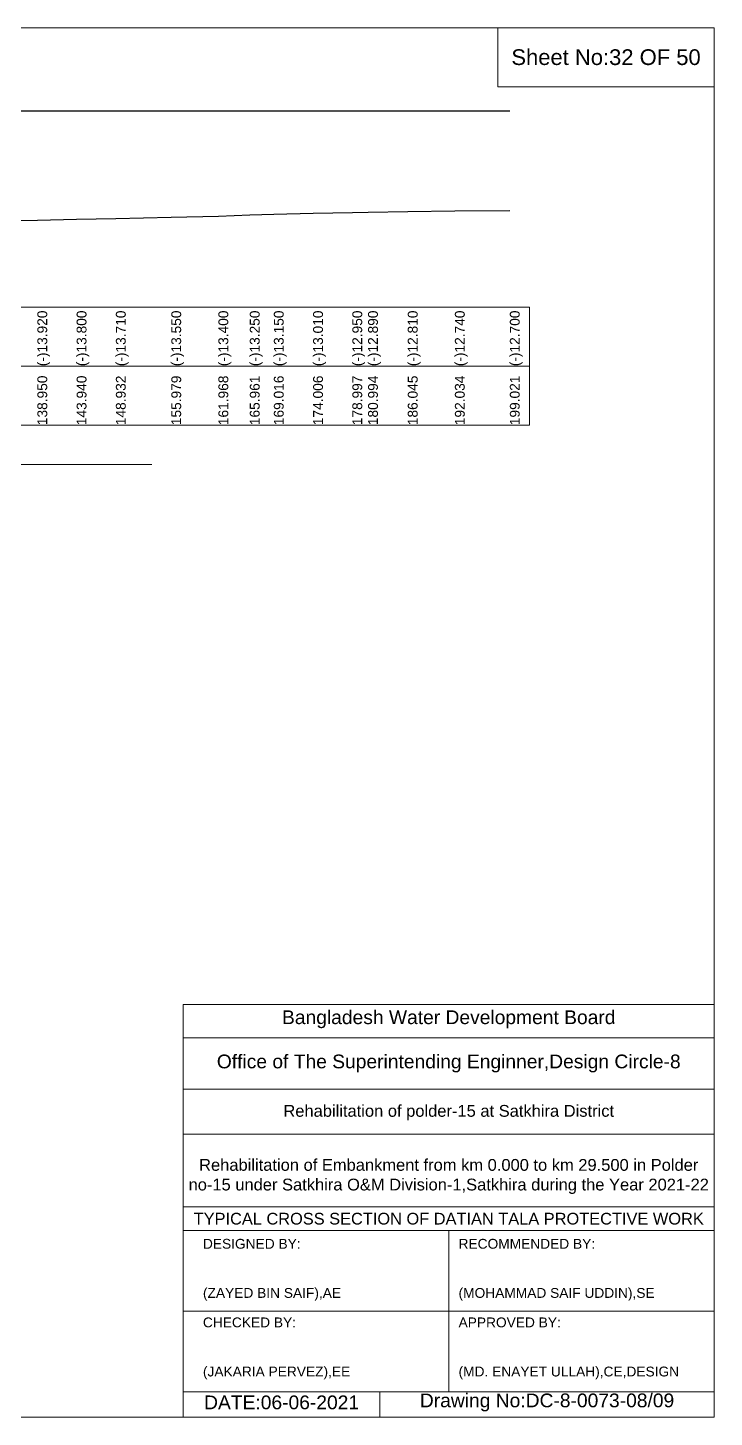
# Model space of a CAD drawing. Header units: inches. Extents: x 89000 to 845000, y -7071 to 31.
# Drawn here: x 571509 to 575000, y -7071 to 0 of the extents above; entities that cross this region are included whole.
import ezdxf

# ---------------------------------------------------------------- set-up
doc = ezdxf.new("R2010")
doc.units = ezdxf.units.IN
doc.header["$LTSCALE"] = 7
doc.header["$MEASUREMENT"] = 0
for name, color, linetype, lineweight in [('Cross section Data Border', 7, 'Continuous', 9), ('Cross Section Labels', 7, 'Continuous', 9), ('Existing_Bed_Level for Xsection', 7, 'Continuous', 25), ('Long Section Labels', 7, 'Continuous', 9)]:
    doc.layers.add(name, color=color, linetype=linetype, lineweight=lineweight)
doc.styles.get("Standard").update_dxf_attribs({"font": 'arial.ttf'})

msp = doc.modelspace()

# ---------------------------------------------------------------- linework, layer by layer
at = {"layer": 'Cross section Data Border'}
msp.add_lwpolyline([(565100, -1422.4), (574060.85553, -1422.4), (574060.85553, -2022.4), (565100, -2022.4)], close=True, dxfattribs=at)
msp.add_lwpolyline([(565100, -1722.4), (574060.85553, -1722.4)], dxfattribs=at)
at = {"layer": 'Cross Section Labels'}
for points in [[(565000, 0), (575000, 0), (575000, -7071), (565000, -7071)], [(573900, 0), (575000, 0), (575000, -300), (573900, -300)]]:
    msp.add_lwpolyline(points, close=True, dxfattribs=at)
for points in [[(567820.42777, -2222.4), (569980.42777, -2222.4), (572140.42777, -2222.4)], [(572300, -7071), (572300, -4971), (575000, -4971)], [(572300, -5141), (575000, -5141)], [(572300, -5401), (575000, -5401)], [(572300, -5631), (575000, -5631)], [(572300, -6001), (575000, -6001)], [(572300, -6121), (575000, -6121)], [(573650, -6121), (573650, -6941)], [(572300, -6531), (575000, -6531)], [(572300, -6941), (575000, -6941)], [(573300, -6941), (573300, -7071)]]:
    msp.add_lwpolyline(points, dxfattribs=at)
at = {"layer": 'Existing_Bed_Level for Xsection'}
for points in [[(566000, -422.4), (573960.85553, -422.4)], [(571398.30121, -981.2), (571557.9828, -979.2), (571757.60964, -974.4), (571957.26152, -970.8), (572239.15468, -964.4), (572478.71333, -958.4), (572638.4368, -952.4), (572760.63701, -948.4), (572960.25206, -942.8), (573159.8886, -940.4), (573239.74883, -938), (573441.80698, -934.8), (573681.35186, -932), (573960.85553, -930.4)]]:
    msp.add_lwpolyline(points, dxfattribs=at)

# ---------------------------------------------------------------- texts
at = {"layer": 'Cross Section Labels', "attachment_point": 5}
for s, insert, char_height in [('Sheet No:32 OF 50', (574450, -150), 80), ('Bangladesh Water Development Board', (573650, -5046), 70), ('Office of The Superintending Enginner,Design Circle-8', (573650, -5271), 70)]:
    msp.add_mtext(s, dxfattribs=dict(at, insert=insert, char_height=char_height))
at = {"layer": 'Cross Section Labels'}
for s, insert, char_height, width, attachment_point in [('Rehabilitation of polder-15 at Satkhira District', (573650, -5521), 60, 2800, 5), ('Rehabilitation of Embankment from km 0.000 to km 29.500 in Polder no-15 under Satkhira O&M Division-1,Satkhira during the Year 2021-22', (573650, -5846), 60, 2700, 5), ('TYPICAL CROSS SECTION OF DATIAN TALA PROTECTIVE WORK', (573650, -6061), 59.5765532, 2800, 5), ('DESIGNED BY:^J^J^J(ZAYED BIN SAIF),AE', (572400, -6321), 50, 1400, 4), ('RECOMMENDED BY:^J^J^J(MOHAMMAD SAIF UDDIN),SE', (573700, -6321), 50, 1400, 4), ('CHECKED BY:^J^J^J(JAKARIA PERVEZ),EE', (572400, -6721), 50, 1400, 4), ('APPROVED BY:^J^J^J(MD. ENAYET ULLAH),CE,DESIGN', (573700, -6721), 50, 1400, 4), ('DATE:06-06-2021', (572800, -6996), 70, 1400, 5), ('Drawing No:DC-8-0073-08/09', (574150, -6996), 70, 2200, 5)]:
    msp.add_mtext(s, dxfattribs=dict(at, insert=insert, char_height=char_height, width=width, attachment_point=attachment_point))
at = {"layer": 'Long Section Labels', "char_height": 50, "attachment_point": 1, "rotation": 90}
for s, insert in [('(-)13.920', (571557.9828, -1722.4)), ('(-)13.800', (571757.60964, -1722.4)), ('(-)13.710', (571957.26152, -1722.4)), ('(-)13.550', (572239.15468, -1722.4)), ('(-)13.400', (572478.71333, -1722.4)), ('(-)13.250', (572638.4368, -1722.4)), ('(-)13.150', (572760.63701, -1722.4)), ('(-)13.010', (572960.25206, -1722.4)), ('(-)12.950', (573159.8886, -1722.4)), ('(-)12.890', (573239.74883, -1722.4)), ('(-)12.810', (573441.80698, -1722.4)), ('(-)12.740', (573681.35186, -1722.4)), ('(-)12.700', (573960.85553, -1722.4)), ('138.950', (571557.9828, -2022.4)), ('143.940', (571757.60964, -2022.4)), ('148.932', (571957.26152, -2022.4)), ('155.979', (572239.15468, -2022.4)), ('161.968', (572478.71333, -2022.4)), ('165.961', (572638.4368, -2022.4)), ('169.016', (572760.63701, -2022.4)), ('174.006', (572960.25206, -2022.4)), ('178.997', (573159.8886, -2022.4)), ('180.994', (573239.74883, -2022.4)), ('186.045', (573441.80698, -2022.4)), ('192.034', (573681.35186, -2022.4)), ('199.021', (573960.85553, -2022.4))]:
    msp.add_mtext(s, dxfattribs=dict(at, insert=insert))

doc.saveas('drawing.dxf')
